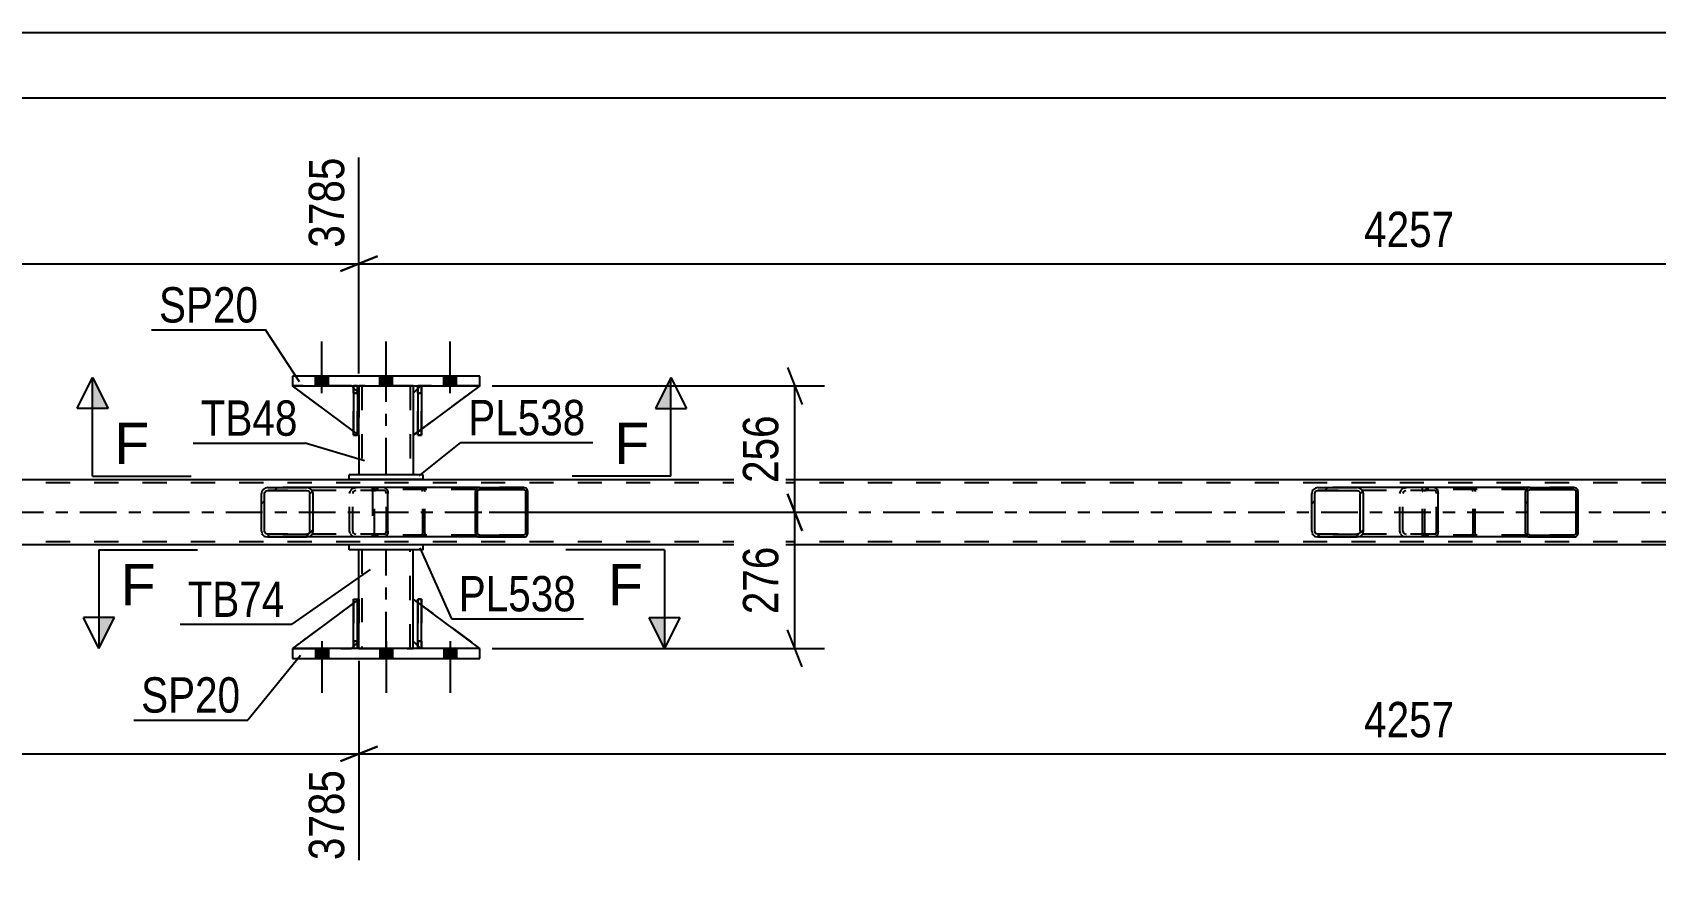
# Model space of a CAD drawing. Header units: millimetres. Extents: x 0 to 841, y 0 to 594.
# Drawn here: x 134.4 to 266, y 216.3 to 284 of the extents above; entities that cross this region are included whole.
import ezdxf

# ---------------------------------------------------------------- set-up
doc = ezdxf.new("R2010")
doc.units = ezdxf.units.MM
doc.linetypes.add('DXK_LINE_DOT2', pattern=[3.9198, 1.9599, -1.9599])
doc.linetypes.add('DXK_LINE_DOT3', pattern=[5.9187, 2.979, -0.9799, 0.9799, -0.9799])
doc.styles.add('Arial', font='ARIAL.TTF', dxfattribs={"height": 0.2})
doc.styles.add('Arial Narrow', font='ARIALN.TTF', dxfattribs={"height": 0.2})

# ---------------------------------------------------------------- blocks, each defined once
blk = doc.blocks.new('Part-318885291-5955 - 5760')
at = {"linetype": 'Continuous'}
h = blk.add_hatch(dxfattribs=at)
h.set_pattern_fill('', scale=0.7, style=0, pattern_type=0)
h.set_pattern_definition([(45, (157.094, 246.8129), (-1.57154, 1.57154), [])])
h.paths.add_polyline_path([(157.13, 246.63), (157.09, 246.81), (156.99, 246.97), (156.82, 247.07), (156.63, 247.11), (153.45, 247.11), (153.25, 247.07), (153.09, 246.97), (152.98, 246.81), (152.94, 246.63), (152.94, 243.59), (152.98, 243.41), (153.09, 243.25), (153.25, 243.15), (153.45, 243.11), (156.63, 243.11), (156.82, 243.15), (156.99, 243.25), (157.09, 243.41), (157.13, 243.59)])
h.paths.add_polyline_path([(156.86, 243.5), (156.81, 243.42), (156.73, 243.37), (156.63, 243.35), (153.45, 243.35), (153.35, 243.37), (153.27, 243.42), (153.21, 243.5), (153.19, 243.59), (153.19, 246.63), (153.21, 246.72), (153.27, 246.8), (153.35, 246.85), (153.45, 246.87), (156.63, 246.87), (156.73, 246.85), (156.81, 246.8), (156.86, 246.72), (156.88, 246.63), (156.88, 243.59)])
at = {"color": 2, "linetype": 'Continuous'}
for p, q in [((152.98, 246.81), (152.94, 246.63)), ((152.94, 243.59), (152.94, 246.63)), ((153.19, 246.63), (153.21, 246.72)), ((153.19, 243.59), (153.19, 246.63)), ((153.21, 246.72), (153.27, 246.8)), ((153.45, 247.11), (153.25, 247.07)), ((153.27, 246.8), (153.35, 246.85)), ((153.35, 246.85), (153.45, 246.87)), ((153.45, 247.11), (156.63, 247.11)), ((153.45, 246.87), (156.63, 246.87)), ((162.93, 247.11), (156.63, 247.11)), ((156.82, 247.07), (156.63, 247.11)), ((156.63, 246.87), (156.73, 246.85)), ((156.73, 246.85), (156.81, 246.8)), ((156.81, 246.8), (156.86, 246.72)), ((156.86, 246.72), (156.88, 246.63)), ((156.88, 243.59), (156.88, 246.63)), ((157.13, 246.63), (157.09, 246.81)), ((157.13, 243.59), (157.13, 246.63)), ((162.93, 247.11), (163.03, 247.07)), ((163.03, 247.07), (163.12, 246.97)), ((163.12, 246.97), (163.18, 246.81)), ((163.18, 246.81), (163.2, 246.63)), ((163.2, 243.59), (163.2, 246.63)), ((152.94, 243.59), (152.98, 243.41)), ((153.21, 243.5), (153.19, 243.59)), ((153.27, 243.42), (153.21, 243.5)), ((153.35, 243.37), (153.27, 243.42)), ((156.81, 243.42), (156.73, 243.37)), ((156.86, 243.5), (156.81, 243.42)), ((156.88, 243.59), (156.86, 243.5)), ((157.09, 243.41), (157.13, 243.59)), ((163.2, 243.59), (163.18, 243.41)), ((153.25, 243.15), (153.45, 243.11)), ((153.45, 243.35), (153.35, 243.37)), ((153.45, 243.35), (156.63, 243.35)), ((153.45, 243.11), (156.63, 243.11)), ((156.73, 243.37), (156.63, 243.35)), ((156.63, 243.11), (156.82, 243.15)), ((162.93, 243.11), (156.63, 243.11)), ((163.03, 243.15), (162.93, 243.11)), ((163.12, 243.25), (163.03, 243.15)), ((163.18, 243.41), (163.12, 243.25))]:
    blk.add_line(p, q, dxfattribs=at)
at = {"color": 7, "linetype": 'DXK_LINE_DOT2'}
for p, q in [((156.63, 247.11), (153.45, 247.11)), ((162.93, 246.87), (153.45, 246.87)), ((160.09, 246.63), (160.13, 246.81)), ((160.09, 243.59), (160.09, 246.63)), ((160.36, 246.72), (160.34, 246.63)), ((160.34, 243.59), (160.34, 246.63)), ((160.42, 246.8), (160.36, 246.72)), ((160.4, 247.07), (160.6, 247.11)), ((160.5, 246.85), (160.42, 246.8)), ((160.6, 246.87), (160.5, 246.85)), ((161.94, 246.87), (161.94, 247.11)), ((162.98, 246.85), (162.93, 246.87)), ((163.03, 246.8), (162.98, 246.85)), ((163.06, 246.72), (163.03, 246.8)), ((163.07, 246.63), (163.06, 246.72)), ((163.07, 243.59), (163.07, 246.63)), ((160.13, 243.41), (160.09, 243.59)), ((160.34, 243.59), (160.36, 243.5)), ((160.36, 243.5), (160.42, 243.42)), ((160.42, 243.42), (160.44, 243.41)), ((162.98, 243.37), (163.03, 243.42)), ((163.03, 243.42), (163.06, 243.5)), ((163.06, 243.5), (163.07, 243.59)), ((162.93, 243.35), (153.45, 243.35)), ((156.63, 243.11), (153.45, 243.11)), ((160.6, 243.11), (160.4, 243.15)), ((160.44, 243.41), (160.5, 243.37)), ((160.5, 243.37), (160.6, 243.35)), ((161.94, 243.11), (161.94, 243.35)), ((162.93, 243.35), (162.98, 243.37))]:
    blk.add_line(p, q, dxfattribs=at)
at = {"color": 2, "linetype": 'Continuous'}
for centre, start, end in [((153.43, 246.61), 111.1941, 156.1506), ((156.64, 246.61), 23.8494, 68.8059), ((153.43, 243.6), 203.8494, 248.8059), ((156.64, 243.6), 291.1941, 336.1506)]:
    blk.add_arc(centre, 0.492, start, end, dxfattribs=at)
at = {"color": 7, "linetype": 'DXK_LINE_DOT2'}
for centre, start, end in [((160.58, 246.61), 111.1941, 156.1506), ((160.58, 243.6), 203.8494, 248.8059)]:
    blk.add_arc(centre, 0.492, start, end, dxfattribs=at)
blk = doc.blocks.new('Part-318885291-5947 - 5760')
at = {"color": 7, "linetype": 'DXK_LINE_DOT2'}
for p, q in [((160.85, 251.36), (155.45, 255.36)), ((155.45, 255.36), (160.25, 255.36)), ((160.25, 255.36), (160.85, 254.76)), ((160.85, 254.76), (160.25, 255.36)), ((160.85, 254.76), (160.85, 251.36)), ((160.85, 254.76), (160.85, 254.76)), ((160.85, 254.76), (160.85, 251.36))]:
    blk.add_line(p, q, dxfattribs=at)
blk = doc.blocks.new('Bolt-318885291-5820 - 5760')
at = {"linetype": 'Continuous'}
for points in [[(158.37, 234.07), (157.33, 234.07), (157.33, 233.27), (158.37, 233.27)], [(158.37, 234.07), (157.33, 234.07), (157.33, 233.27), (158.37, 233.27)], [(158.37, 234.07), (157.33, 234.07), (157.33, 233.27), (158.37, 233.27)], [(163.57, 234.07), (162.53, 234.07), (162.53, 233.27), (163.57, 233.27)], [(163.57, 234.07), (162.53, 234.07), (162.53, 233.27), (163.57, 233.27)], [(168.77, 234.07), (167.73, 234.07), (167.73, 233.27), (168.77, 233.27)], [(168.77, 234.07), (167.73, 234.07), (167.73, 233.27), (168.77, 233.27)], [(168.77, 234.07), (167.73, 234.07), (167.73, 233.27), (168.77, 233.27)]]:
    blk.add_hatch(color=1, dxfattribs=at).paths.add_polyline_path(points)
at = {"color": 1, "linetype": 'Continuous'}
for p, q in [((157.85, 234.67), (157.85, 230.47)), ((157.85, 234.67), (157.85, 230.47)), ((157.85, 234.67), (157.85, 230.47)), ((163.05, 234.67), (163.05, 230.47)), ((163.05, 234.67), (163.05, 230.47)), ((168.25, 234.67), (168.25, 230.47)), ((168.25, 234.67), (168.25, 230.47)), ((168.25, 234.67), (168.25, 230.47)), ((157.33, 234.07), (157.33, 233.27)), ((157.33, 234.07), (157.33, 233.27)), ((157.33, 234.07), (157.33, 233.27)), ((158.37, 234.07), (158.37, 233.27)), ((158.37, 234.07), (158.37, 233.27)), ((158.37, 234.07), (158.37, 233.27)), ((162.53, 234.07), (162.53, 233.27)), ((162.53, 234.07), (162.53, 233.27)), ((163.57, 234.07), (163.57, 233.27)), ((163.57, 234.07), (163.57, 233.27)), ((167.73, 234.07), (167.73, 233.27)), ((167.73, 234.07), (167.73, 233.27)), ((167.73, 234.07), (167.73, 233.27)), ((168.77, 234.07), (168.77, 233.27)), ((168.77, 234.07), (168.77, 233.27)), ((168.77, 234.07), (168.77, 233.27))]:
    blk.add_line(p, q, dxfattribs=at)
blk = doc.blocks.new('Bolt-318885291-5821 - 5760')
at = {"linetype": 'Continuous'}
for points in [[(157.33, 255.36), (158.37, 255.36), (158.37, 256.16), (157.33, 256.16)], [(157.33, 255.36), (158.37, 255.36), (158.37, 256.16), (157.33, 256.16)], [(157.33, 255.36), (158.37, 255.36), (158.37, 256.16), (157.33, 256.16)], [(162.53, 255.36), (163.57, 255.36), (163.57, 256.16), (162.53, 256.16)], [(162.53, 255.36), (163.57, 255.36), (163.57, 256.16), (162.53, 256.16)], [(167.73, 255.36), (168.77, 255.36), (168.77, 256.16), (167.73, 256.16)], [(167.73, 255.36), (168.77, 255.36), (168.77, 256.16), (167.73, 256.16)], [(167.73, 255.36), (168.77, 255.36), (168.77, 256.16), (167.73, 256.16)]]:
    blk.add_hatch(color=1, dxfattribs=at).paths.add_polyline_path(points)
at = {"color": 1, "linetype": 'Continuous'}
for p, q in [((157.85, 254.76), (157.85, 258.96)), ((157.85, 254.76), (157.85, 258.96)), ((157.85, 254.76), (157.85, 258.96)), ((163.05, 254.76), (163.05, 258.96)), ((163.05, 254.76), (163.05, 258.96)), ((168.25, 254.76), (168.25, 258.96)), ((168.25, 254.76), (168.25, 258.96)), ((168.25, 254.76), (168.25, 258.96)), ((157.33, 255.36), (157.33, 256.16)), ((157.33, 255.36), (157.33, 256.16)), ((157.33, 255.36), (157.33, 256.16)), ((158.37, 255.36), (158.37, 256.16)), ((158.37, 255.36), (158.37, 256.16)), ((158.37, 255.36), (158.37, 256.16)), ((162.53, 255.36), (162.53, 256.16)), ((162.53, 255.36), (162.53, 256.16)), ((163.57, 255.36), (163.57, 256.16)), ((163.57, 255.36), (163.57, 256.16)), ((167.73, 255.36), (167.73, 256.16)), ((167.73, 255.36), (167.73, 256.16)), ((167.73, 255.36), (167.73, 256.16)), ((168.77, 255.36), (168.77, 256.16)), ((168.77, 255.36), (168.77, 256.16)), ((168.77, 255.36), (168.77, 256.16))]:
    blk.add_line(p, q, dxfattribs=at)
blk = doc.blocks.new('Part-318885291-5952 - 5760')
at = {"linetype": 'Continuous'}
h = blk.add_hatch(dxfattribs=at)
h.set_pattern_fill('', scale=0.7, style=0, pattern_type=0)
h.set_pattern_definition([(45, (242.2283, 246.8129), (-1.57154, 1.57154), [])])
h.paths.add_polyline_path([(242.27, 246.63), (242.23, 246.81), (242.12, 246.97), (241.96, 247.07), (241.76, 247.11), (238.58, 247.11), (238.39, 247.07), (238.22, 246.97), (238.12, 246.81), (238.08, 246.63), (238.08, 243.59), (238.12, 243.41), (238.22, 243.25), (238.39, 243.15), (238.58, 243.11), (241.76, 243.11), (241.96, 243.15), (242.12, 243.25), (242.23, 243.41), (242.27, 243.59)])
h.paths.add_polyline_path([(242, 243.5), (241.94, 243.42), (241.86, 243.37), (241.76, 243.35), (238.58, 243.35), (238.48, 243.37), (238.4, 243.42), (238.35, 243.5), (238.33, 243.59), (238.33, 246.63), (238.35, 246.72), (238.4, 246.8), (238.48, 246.85), (238.58, 246.87), (241.76, 246.87), (241.86, 246.85), (241.94, 246.8), (242, 246.72), (242.02, 246.63), (242.02, 243.59)])
at = {"color": 2, "linetype": 'Continuous'}
for p, q in [((238.12, 246.81), (238.08, 246.63)), ((238.08, 243.59), (238.08, 246.63)), ((238.33, 246.63), (238.35, 246.72)), ((238.33, 243.59), (238.33, 246.63)), ((238.35, 246.72), (238.4, 246.8)), ((238.58, 247.11), (238.39, 247.07)), ((238.4, 246.8), (238.48, 246.85)), ((238.48, 246.85), (238.58, 246.87)), ((238.58, 247.11), (241.76, 247.11)), ((238.58, 246.87), (241.76, 246.87)), ((248.06, 247.11), (241.76, 247.11)), ((241.96, 247.07), (241.76, 247.11)), ((241.76, 246.87), (241.86, 246.85)), ((241.86, 246.85), (241.94, 246.8)), ((241.94, 246.8), (242, 246.72)), ((242, 246.72), (242.02, 246.63)), ((242.02, 243.59), (242.02, 246.63)), ((242.27, 246.63), (242.23, 246.81)), ((242.27, 243.59), (242.27, 246.63)), ((248.06, 247.11), (248.17, 247.07)), ((248.17, 247.07), (248.26, 246.97)), ((248.26, 246.97), (248.31, 246.81)), ((248.31, 246.81), (248.34, 246.63)), ((248.34, 243.59), (248.34, 246.63)), ((238.08, 243.59), (238.12, 243.41)), ((238.35, 243.5), (238.33, 243.59)), ((238.4, 243.42), (238.35, 243.5)), ((238.48, 243.37), (238.4, 243.42)), ((241.94, 243.42), (241.86, 243.37)), ((242, 243.5), (241.94, 243.42)), ((242.02, 243.59), (242, 243.5)), ((242.23, 243.41), (242.27, 243.59)), ((248.34, 243.59), (248.31, 243.41)), ((238.39, 243.15), (238.58, 243.11)), ((238.58, 243.35), (238.48, 243.37)), ((238.58, 243.35), (241.76, 243.35)), ((238.58, 243.11), (241.76, 243.11)), ((241.86, 243.37), (241.76, 243.35)), ((241.76, 243.11), (241.96, 243.15)), ((248.06, 243.11), (241.76, 243.11)), ((248.17, 243.15), (248.06, 243.11)), ((248.26, 243.25), (248.17, 243.15)), ((248.31, 243.41), (248.26, 243.25))]:
    blk.add_line(p, q, dxfattribs=at)
at = {"color": 7, "linetype": 'DXK_LINE_DOT2'}
for p, q in [((241.76, 247.11), (238.58, 247.11)), ((248.06, 246.87), (238.58, 246.87)), ((245.23, 246.63), (245.27, 246.81)), ((245.23, 243.59), (245.23, 246.63)), ((245.5, 246.72), (245.48, 246.63)), ((245.48, 243.59), (245.48, 246.63)), ((245.55, 246.8), (245.5, 246.72)), ((245.54, 247.07), (245.73, 247.11)), ((245.55, 246.8), (245.57, 246.81)), ((245.57, 246.81), (245.63, 246.85)), ((245.63, 246.85), (245.73, 246.87)), ((247.07, 246.87), (247.07, 247.11)), ((248.12, 246.85), (248.06, 246.87)), ((248.16, 246.8), (248.12, 246.85)), ((248.19, 246.72), (248.16, 246.8)), ((248.2, 246.63), (248.19, 246.72)), ((248.2, 243.59), (248.2, 246.63)), ((245.27, 243.41), (245.23, 243.59)), ((245.48, 243.59), (245.5, 243.5)), ((245.5, 243.5), (245.55, 243.42)), ((245.55, 243.42), (245.57, 243.41)), ((248.12, 243.37), (248.16, 243.42)), ((248.16, 243.42), (248.19, 243.5)), ((248.19, 243.5), (248.2, 243.59)), ((248.06, 243.35), (238.58, 243.35)), ((241.76, 243.11), (238.58, 243.11)), ((245.73, 243.11), (245.54, 243.15)), ((245.57, 243.41), (245.63, 243.37)), ((245.63, 243.37), (245.73, 243.35)), ((247.07, 243.11), (247.07, 243.35)), ((248.06, 243.35), (248.12, 243.37))]:
    blk.add_line(p, q, dxfattribs=at)
at = {"color": 2, "linetype": 'Continuous'}
for centre, start, end in [((238.56, 246.61), 111.1941, 156.1506), ((241.78, 246.61), 23.8494, 68.8059), ((238.56, 243.6), 203.8494, 248.8059), ((241.78, 243.6), 291.1941, 336.1506)]:
    blk.add_arc(centre, 0.492, start, end, dxfattribs=at)
at = {"color": 7, "linetype": 'DXK_LINE_DOT2'}
for centre, start, end in [((245.72, 246.61), 111.1941, 156.1506), ((245.72, 243.6), 203.8494, 248.8059)]:
    blk.add_arc(centre, 0.492, start, end, dxfattribs=at)
blk = doc.blocks.new('Part-318885291-5951 - 5760')
at = {"linetype": 'Continuous'}
h = blk.add_hatch(dxfattribs=at)
h.set_pattern_fill('', scale=0.7, style=0, pattern_type=0)
h.set_pattern_definition([(45, (259.652, 246.9117), (-1.57154, 1.57154), [])])
h.paths.add_polyline_path([(259.68, 246.79), (259.65, 246.91), (259.58, 247.02), (259.47, 247.08), (259.34, 247.11), (255.76, 247.11), (255.63, 247.08), (255.52, 247.02), (255.45, 246.91), (255.42, 246.79), (255.42, 243.43), (255.45, 243.31), (255.52, 243.2), (255.63, 243.13), (255.76, 243.11), (259.34, 243.11), (259.47, 243.13), (259.58, 243.2), (259.65, 243.31), (259.68, 243.43)])
h.paths.add_polyline_path([(259.49, 243.37), (259.46, 243.32), (259.4, 243.28), (259.34, 243.27), (255.76, 243.27), (255.7, 243.28), (255.64, 243.32), (255.6, 243.37), (255.59, 243.43), (255.59, 246.79), (255.6, 246.85), (255.64, 246.9), (255.7, 246.94), (255.76, 246.95), (259.34, 246.95), (259.4, 246.94), (259.46, 246.9), (259.49, 246.85), (259.51, 246.79), (259.51, 243.43)])
at = {"color": 7, "linetype": 'DXK_LINE_DOT2'}
for p, q in [((247.07, 246.79), (247.08, 246.81)), ((247.07, 243.43), (247.07, 246.79)), ((247.08, 246.81), (247.1, 246.91)), ((247.26, 246.85), (247.24, 246.79)), ((247.24, 243.43), (247.24, 246.79)), ((247.29, 246.9), (247.26, 246.85)), ((247.28, 247.08), (247.41, 247.11)), ((247.35, 246.94), (247.29, 246.9)), ((247.41, 246.95), (247.35, 246.94)), ((248.06, 247.11), (247.41, 247.11)), ((259.34, 246.95), (247.41, 246.95)), ((250.99, 247.11), (251.12, 247.08)), ((251.05, 246.94), (250.99, 246.95)), ((251.11, 246.9), (251.05, 246.94)), ((251.15, 246.85), (251.11, 246.9)), ((251.16, 246.79), (251.15, 246.85)), ((251.16, 243.43), (251.16, 246.79)), ((251.3, 246.91), (251.33, 246.79)), ((251.33, 243.43), (251.33, 246.79)), ((259.34, 247.11), (255.76, 247.11)), ((247.1, 243.31), (247.07, 243.43)), ((247.24, 243.43), (247.26, 243.37)), ((251.15, 243.37), (251.16, 243.43)), ((251.33, 243.43), (251.3, 243.31)), ((247.26, 243.37), (247.29, 243.32)), ((247.41, 243.11), (247.28, 243.13)), ((247.29, 243.32), (247.35, 243.28)), ((247.35, 243.28), (247.41, 243.27)), ((259.34, 243.27), (247.41, 243.27)), ((248.06, 243.11), (247.41, 243.11)), ((250.99, 243.27), (251.05, 243.28)), ((251.12, 243.13), (250.99, 243.11)), ((251.05, 243.28), (251.11, 243.32)), ((251.11, 243.32), (251.15, 243.37)), ((259.34, 243.11), (255.76, 243.11))]:
    blk.add_line(p, q, dxfattribs=at)
at = {"color": 2, "linetype": 'Continuous'}
for p, q in [((255.76, 247.11), (248.06, 247.11)), ((255.45, 246.91), (255.42, 246.79)), ((255.42, 243.43), (255.42, 246.79)), ((255.59, 246.79), (255.6, 246.85)), ((255.59, 243.43), (255.59, 246.79)), ((255.6, 246.85), (255.64, 246.9)), ((255.76, 247.11), (255.63, 247.08)), ((255.64, 246.9), (255.7, 246.94)), ((255.7, 246.94), (255.76, 246.95)), ((255.76, 247.11), (259.34, 247.11)), ((255.76, 246.95), (259.34, 246.95)), ((259.47, 247.08), (259.34, 247.11)), ((259.34, 246.95), (259.4, 246.94)), ((259.4, 246.94), (259.46, 246.9)), ((259.46, 246.9), (259.49, 246.85)), ((259.49, 246.85), (259.51, 246.79)), ((259.51, 243.43), (259.51, 246.79)), ((259.68, 246.79), (259.65, 246.91)), ((259.68, 243.43), (259.68, 246.79)), ((255.42, 243.43), (255.45, 243.31)), ((255.6, 243.37), (255.59, 243.43)), ((259.51, 243.43), (259.49, 243.37)), ((259.65, 243.31), (259.68, 243.43)), ((255.76, 243.11), (248.06, 243.11)), ((255.64, 243.32), (255.6, 243.37)), ((255.63, 243.13), (255.76, 243.11)), ((255.7, 243.28), (255.64, 243.32)), ((255.76, 243.27), (255.7, 243.28)), ((255.76, 243.27), (259.34, 243.27)), ((255.76, 243.11), (259.34, 243.11)), ((259.4, 243.28), (259.34, 243.27)), ((259.34, 243.11), (259.47, 243.13)), ((259.46, 243.32), (259.4, 243.28)), ((259.49, 243.37), (259.46, 243.32))]:
    blk.add_line(p, q, dxfattribs=at)
at = {"color": 7, "linetype": 'DXK_LINE_DOT2'}
for centre, start, end in [((251, 246.78), 24.32, 69.2417), ((247.4, 243.44), 204.32, 249.2417), ((251, 243.44), 290.7583, 335.68)]:
    blk.add_arc(centre, 0.331, start, end, dxfattribs=at)
at = {"color": 2, "linetype": 'Continuous'}
for centre, start, end in [((255.75, 246.78), 110.7583, 155.68), ((259.35, 246.78), 24.32, 69.2417), ((255.75, 243.44), 204.32, 249.2417), ((259.35, 243.44), 290.7583, 335.68)]:
    blk.add_arc(centre, 0.331, start, end, dxfattribs=at)
blk = doc.blocks.new('Part-318885291-5994 - 5760')
at = {"color": 2, "linetype": 'Continuous'}
for p, q in [((165.61, 234.07), (165.61, 238.07)), ((165.61, 238.07), (165.93, 238.07)), ((165.93, 234.07), (165.93, 238.07)), ((165.61, 234.07), (165.61, 234.07)), ((165.93, 234.07), (165.61, 234.07))]:
    blk.add_line(p, q, dxfattribs=at)
at = {"color": 7, "linetype": 'DXK_LINE_DOT2'}
for p, q in [((165.61, 238.07), (165.61, 234.67)), ((165.93, 234.67), (165.93, 238.07)), ((165.61, 234.67), (165.61, 234.07)), ((165.61, 234.67), (165.93, 234.67)), ((165.93, 234.07), (165.93, 234.67)), ((165.93, 234.07), (165.93, 234.07))]:
    blk.add_line(p, q, dxfattribs=at)
blk = doc.blocks.new('Part-318885291-5949 - 5760')
at = {"color": 7, "linetype": 'DXK_LINE_DOT2'}
for p, q in [((165.85, 255.36), (165.25, 254.76)), ((165.25, 251.36), (170.65, 255.36)), ((170.65, 255.36), (165.85, 255.36)), ((165.25, 254.76), (165.25, 251.36))]:
    blk.add_line(p, q, dxfattribs=at)
blk = doc.blocks.new('Part-318885291-5953 - 5760')
at = {"linetype": 'Continuous'}
h = blk.add_hatch(dxfattribs=at)
h.set_pattern_fill('', scale=0.7, style=0, pattern_type=0)
h.set_pattern_definition([(45, (174.5179, 246.9117), (-1.57154, 1.57154), [])])
h.paths.add_polyline_path([(174.54, 246.79), (174.52, 246.91), (174.44, 247.02), (174.33, 247.08), (174.2, 247.11), (170.63, 247.11), (170.5, 247.08), (170.39, 247.02), (170.31, 246.91), (170.29, 246.79), (170.29, 243.43), (170.31, 243.31), (170.39, 243.2), (170.5, 243.13), (170.63, 243.11), (174.2, 243.11), (174.33, 243.13), (174.44, 243.2), (174.52, 243.31), (174.54, 243.43)])
h.paths.add_polyline_path([(174.36, 243.37), (174.32, 243.32), (174.27, 243.28), (174.2, 243.27), (170.63, 243.27), (170.56, 243.28), (170.51, 243.32), (170.47, 243.37), (170.46, 243.43), (170.46, 246.79), (170.47, 246.85), (170.51, 246.9), (170.56, 246.94), (170.63, 246.95), (174.2, 246.95), (174.27, 246.94), (174.32, 246.9), (174.36, 246.85), (174.37, 246.79), (174.37, 243.43)])
at = {"color": 7, "linetype": 'DXK_LINE_DOT2'}
for p, q in [((161.94, 246.79), (161.96, 246.91)), ((161.94, 246.79), (161.94, 243.43)), ((162.12, 246.85), (162.11, 246.79)), ((162.11, 243.43), (162.11, 246.79)), ((162.16, 246.9), (162.12, 246.85)), ((162.15, 247.08), (162.28, 247.11)), ((162.21, 246.94), (162.16, 246.9)), ((162.28, 246.95), (162.21, 246.94)), ((162.93, 247.11), (162.28, 247.11)), ((174.2, 246.95), (162.28, 246.95)), ((165.85, 247.11), (165.98, 247.08)), ((165.92, 246.94), (165.85, 246.95)), ((165.97, 246.9), (165.92, 246.94)), ((166.01, 246.85), (165.97, 246.9)), ((166.02, 246.79), (166.01, 246.85)), ((166.02, 243.43), (166.02, 246.79)), ((166.17, 246.91), (166.19, 246.79)), ((166.19, 243.43), (166.19, 246.79)), ((174.2, 247.11), (170.63, 247.11)), ((161.96, 243.31), (161.94, 243.43)), ((162.11, 243.43), (162.12, 243.37)), ((166.01, 243.37), (166.02, 243.43)), ((166.19, 243.43), (166.17, 243.31)), ((162.12, 243.37), (162.16, 243.32)), ((162.28, 243.11), (162.15, 243.13)), ((162.16, 243.32), (162.21, 243.28)), ((162.21, 243.28), (162.28, 243.27)), ((174.2, 243.27), (162.28, 243.27)), ((162.93, 243.11), (162.28, 243.11)), ((165.85, 243.27), (165.92, 243.28)), ((165.98, 243.13), (165.85, 243.11)), ((165.92, 243.28), (165.97, 243.32)), ((165.97, 243.32), (166.01, 243.37)), ((174.2, 243.11), (170.63, 243.11))]:
    blk.add_line(p, q, dxfattribs=at)
at = {"color": 2, "linetype": 'Continuous'}
for p, q in [((170.63, 247.11), (162.93, 247.11)), ((170.31, 246.91), (170.29, 246.79)), ((170.29, 243.43), (170.29, 246.79)), ((170.46, 246.79), (170.47, 246.85)), ((170.46, 243.43), (170.46, 246.79)), ((170.47, 246.85), (170.51, 246.9)), ((170.63, 247.11), (170.5, 247.08)), ((170.51, 246.9), (170.56, 246.94)), ((170.56, 246.94), (170.63, 246.95)), ((170.63, 247.11), (174.2, 247.11)), ((170.63, 246.95), (174.2, 246.95)), ((174.33, 247.08), (174.2, 247.11)), ((174.2, 246.95), (174.27, 246.94)), ((174.27, 246.94), (174.32, 246.9)), ((174.32, 246.9), (174.36, 246.85)), ((174.36, 246.85), (174.37, 246.79)), ((174.37, 243.43), (174.37, 246.79)), ((174.54, 246.79), (174.52, 246.91)), ((174.54, 243.43), (174.54, 246.79)), ((170.29, 243.43), (170.31, 243.31)), ((170.47, 243.37), (170.46, 243.43)), ((174.37, 243.43), (174.36, 243.37)), ((174.52, 243.31), (174.54, 243.43)), ((170.63, 243.11), (162.93, 243.11)), ((170.51, 243.32), (170.47, 243.37)), ((170.5, 243.13), (170.63, 243.11)), ((170.56, 243.28), (170.51, 243.32)), ((170.63, 243.27), (170.56, 243.28)), ((170.63, 243.27), (174.2, 243.27)), ((170.63, 243.11), (174.2, 243.11)), ((174.27, 243.28), (174.2, 243.27)), ((174.2, 243.11), (174.33, 243.13)), ((174.32, 243.32), (174.27, 243.28)), ((174.36, 243.37), (174.32, 243.32))]:
    blk.add_line(p, q, dxfattribs=at)
at = {"color": 7, "linetype": 'DXK_LINE_DOT2'}
for centre, start, end in [((162.27, 246.78), 110.7583, 155.68), ((165.87, 246.78), 24.32, 69.2417), ((162.27, 243.44), 204.32, 249.2417), ((165.87, 243.44), 290.7583, 335.68)]:
    blk.add_arc(centre, 0.331, start, end, dxfattribs=at)
at = {"color": 2, "linetype": 'Continuous'}
for centre, start, end in [((170.61, 246.78), 110.7583, 155.68), ((174.22, 246.78), 24.32, 69.2417), ((170.61, 243.44), 204.32, 249.2417), ((174.22, 243.44), 290.7583, 335.68)]:
    blk.add_arc(centre, 0.331, start, end, dxfattribs=at)
blk = doc.blocks.new('Part-318885291-5889 - 5760')
at = {"color": 2, "linetype": 'Continuous'}
for p, q in [((729.32, 247.75), (67.2, 247.75)), ((160.05, 242.47), (67.2, 242.47)), ((330.32, 242.47), (166.05, 242.47))]:
    blk.add_line(p, q, dxfattribs=at)
at = {"color": 7, "linetype": 'DXK_LINE_DOT2'}
for p, q in [((729.32, 247.51), (67.2, 247.51)), ((729.32, 242.71), (67.2, 242.71)), ((166.05, 242.47), (160.05, 242.47))]:
    blk.add_line(p, q, dxfattribs=at)
at = {"color": 7, "linetype": 'DXK_LINE_DOT3'}
blk.add_line((67.2, 245.11), (729.32, 245.11), dxfattribs=at)
blk = doc.blocks.new('Part-318885291-5948 - 5760')
at = {"color": 2, "linetype": 'Continuous'}
for p, q in [((160.41, 251.69), (155.45, 255.36)), ((160.41, 255.21), (160.25, 255.36)), ((160.85, 254.76), (160.73, 254.89)), ((160.85, 254.76), (160.85, 254.76)), ((160.85, 251.36), (160.85, 254.76)), ((160.73, 251.45), (160.85, 251.36)), ((160.85, 251.36), (160.85, 251.36))]:
    blk.add_line(p, q, dxfattribs=at)
at = {"color": 7, "linetype": 'DXK_LINE_DOT2'}
for p, q in [((160.25, 255.36), (155.45, 255.36)), ((160.25, 255.36), (160.85, 254.76)), ((160.73, 254.89), (160.41, 255.21)), ((160.85, 254.76), (160.85, 251.36)), ((160.73, 251.45), (160.41, 251.69))]:
    blk.add_line(p, q, dxfattribs=at)
blk = doc.blocks.new('Part-318885291-5944 - 5760')
at = {"color": 7, "linetype": 'DXK_LINE_DOT2'}
for p, q in [((160.41, 254.76), (160.41, 255.36)), ((160.41, 255.36), (160.41, 255.36)), ((160.41, 255.36), (160.41, 251.36)), ((160.73, 255.36), (160.41, 255.36)), ((160.73, 254.76), (160.73, 255.36)), ((160.73, 251.36), (160.73, 255.36)), ((160.41, 251.36), (160.41, 254.76)), ((160.41, 254.76), (160.73, 254.76)), ((160.73, 254.76), (160.73, 251.36)), ((160.41, 251.36), (160.73, 251.36))]:
    blk.add_line(p, q, dxfattribs=at)
blk = doc.blocks.new('Part-318885291-5945 - 5760')
at = {"color": 2, "linetype": 'Continuous'}
for p, q in [((165.93, 255.36), (165.61, 255.36)), ((165.61, 255.36), (165.61, 251.36)), ((165.93, 255.36), (165.93, 255.36)), ((165.93, 255.36), (165.93, 251.36)), ((165.93, 251.36), (165.61, 251.36))]:
    blk.add_line(p, q, dxfattribs=at)
at = {"color": 7, "linetype": 'DXK_LINE_DOT2'}
for p, q in [((165.61, 254.76), (165.61, 255.36)), ((165.93, 254.76), (165.93, 255.36)), ((165.93, 255.36), (165.93, 255.36)), ((165.93, 254.76), (165.61, 254.76)), ((165.61, 254.76), (165.61, 251.36)), ((165.93, 251.36), (165.93, 254.76))]:
    blk.add_line(p, q, dxfattribs=at)
blk = doc.blocks.new('Part-318885291-5946 - 5760')
at = {"color": 2, "linetype": 'Continuous'}
for p, q in [((160.73, 255.36), (160.41, 255.36)), ((160.41, 255.36), (160.41, 251.36)), ((160.73, 255.36), (160.73, 255.36)), ((160.73, 255.36), (160.73, 251.36)), ((160.73, 251.36), (160.41, 251.36))]:
    blk.add_line(p, q, dxfattribs=at)
at = {"color": 7, "linetype": 'DXK_LINE_DOT2'}
for p, q in [((160.41, 254.76), (160.41, 255.36)), ((160.73, 254.76), (160.73, 255.36)), ((160.73, 255.36), (160.73, 255.36)), ((160.73, 254.76), (160.41, 254.76)), ((160.41, 254.76), (160.41, 251.36)), ((160.73, 251.36), (160.73, 254.76))]:
    blk.add_line(p, q, dxfattribs=at)
blk = doc.blocks.new('Part-318885291-5991 - 5760')
at = {"color": 7, "linetype": 'DXK_LINE_DOT2'}
for p, q in [((165.85, 255.36), (165.61, 255.11)), ((170.65, 255.36), (165.85, 255.36)), ((165.93, 251.86), (165.61, 251.62))]:
    blk.add_line(p, q, dxfattribs=at)
at = {"color": 2, "linetype": 'Continuous'}
for p, q in [((170.65, 255.36), (165.93, 251.86)), ((165.61, 255.11), (165.25, 254.76)), ((165.25, 254.76), (165.25, 251.36)), ((165.61, 251.62), (165.25, 251.36))]:
    blk.add_line(p, q, dxfattribs=at)
blk = doc.blocks.new('Part-318885291-5992 - 5760')
at = {"color": 7, "linetype": 'DXK_LINE_DOT2'}
for p, q in [((165.93, 238.07), (165.61, 238.07)), ((165.61, 234.67), (165.61, 238.07)), ((165.61, 238.07), (165.61, 234.07)), ((165.93, 238.07), (165.93, 234.67)), ((165.93, 234.07), (165.93, 238.07)), ((165.93, 234.67), (165.61, 234.67)), ((165.61, 234.07), (165.61, 234.67)), ((165.93, 234.67), (165.93, 234.07)), ((165.93, 234.07), (165.61, 234.07)), ((165.93, 234.07), (165.93, 234.07))]:
    blk.add_line(p, q, dxfattribs=at)
blk = doc.blocks.new('Part-318885291-5993 - 5760')
at = {"color": 7, "linetype": 'DXK_LINE_DOT2'}
for p, q in [((160.41, 238.07), (160.73, 238.07)), ((160.41, 234.67), (160.41, 238.07)), ((160.41, 238.07), (160.41, 234.07)), ((160.73, 238.07), (160.73, 234.67)), ((160.73, 234.07), (160.73, 237.98)), ((160.73, 234.67), (160.41, 234.67)), ((160.41, 234.07), (160.41, 234.67)), ((160.73, 234.67), (160.73, 234.07)), ((160.73, 234.07), (160.41, 234.07)), ((160.73, 234.07), (160.73, 234.07))]:
    blk.add_line(p, q, dxfattribs=at)
blk = doc.blocks.new('Part-318885291-5995 - 5760')
at = {"color": 2, "linetype": 'Continuous'}
for p, q in [((160.41, 234.07), (160.41, 238.07)), ((160.41, 238.07), (160.73, 238.07)), ((160.73, 234.07), (160.73, 238.07)), ((160.41, 234.07), (160.41, 234.07)), ((160.73, 234.07), (160.41, 234.07))]:
    blk.add_line(p, q, dxfattribs=at)
at = {"color": 7, "linetype": 'DXK_LINE_DOT2'}
for p, q in [((160.41, 238.07), (160.41, 234.67)), ((160.73, 234.67), (160.73, 238.07)), ((160.41, 234.67), (160.41, 234.07)), ((160.41, 234.67), (160.73, 234.67)), ((160.73, 234.07), (160.73, 234.67)), ((160.73, 234.07), (160.73, 234.07))]:
    blk.add_line(p, q, dxfattribs=at)
blk = doc.blocks.new('Part-318885291-5996 - 5760')
at = {"color": 7, "linetype": 'DXK_LINE_DOT2'}
for p, q in [((160.85, 238.07), (155.45, 234.07)), ((160.85, 234.67), (160.85, 238.07)), ((160.85, 238.07), (160.85, 234.67)), ((160.25, 234.07), (160.85, 234.67)), ((160.85, 234.67), (160.25, 234.07)), ((160.85, 234.67), (160.85, 234.67)), ((155.45, 234.07), (160.25, 234.07))]:
    blk.add_line(p, q, dxfattribs=at)
blk = doc.blocks.new('Part-318885291-6003 - 5760')
at = {"color": 2, "linetype": 'Continuous'}
for p, q in [((160.41, 237.74), (155.45, 234.07)), ((160.85, 238.07), (160.73, 237.98)), ((160.85, 234.67), (160.85, 238.07)), ((160.41, 234.22), (160.25, 234.07)), ((160.85, 234.67), (160.73, 234.54)), ((160.85, 234.67), (160.85, 234.67))]:
    blk.add_line(p, q, dxfattribs=at)
at = {"color": 7, "linetype": 'DXK_LINE_DOT2'}
for p, q in [((160.73, 237.98), (160.41, 237.74)), ((160.85, 234.67), (160.85, 238.07)), ((160.85, 234.67), (160.25, 234.07)), ((160.73, 234.54), (160.41, 234.22)), ((155.45, 234.07), (160.25, 234.07))]:
    blk.add_line(p, q, dxfattribs=at)
blk = doc.blocks.new('Part-318885291-6004 - 5760')
at = {"color": 7, "linetype": 'DXK_LINE_DOT2'}
for p, q in [((165.25, 234.67), (165.25, 238.07)), ((165.25, 238.07), (170.65, 234.07)), ((165.85, 234.07), (165.25, 234.67)), ((170.65, 234.07), (165.85, 234.07))]:
    blk.add_line(p, q, dxfattribs=at)
blk = doc.blocks.new('Part-318885291-6005 - 5760')
at = {"color": 2, "linetype": 'Continuous'}
for p, q in [((165.25, 234.67), (165.25, 238.07)), ((165.61, 237.81), (165.25, 238.07)), ((170.65, 234.07), (165.93, 237.57)), ((165.61, 234.32), (165.25, 234.67))]:
    blk.add_line(p, q, dxfattribs=at)
at = {"color": 7, "linetype": 'DXK_LINE_DOT2'}
for p, q in [((165.93, 237.57), (165.61, 237.81)), ((165.85, 234.07), (165.61, 234.32)), ((170.65, 234.07), (165.85, 234.07)), ((170.65, 234.07), (170.65, 234.07)), ((170.65, 234.07), (170.65, 234.07))]:
    blk.add_line(p, q, dxfattribs=at)
blk = doc.blocks.new('Part-318885291-6010 - 5760')
at = {"color": 2, "linetype": 'Continuous'}
for p, q in [((155.45, 234.07), (155.45, 233.27)), ((170.65, 234.07), (155.45, 234.07)), ((155.45, 233.27), (170.65, 233.27)), ((170.65, 233.27), (170.65, 234.07))]:
    blk.add_line(p, q, dxfattribs=at)
blk = doc.blocks.new('Part-318885291-6015 - 5760')
at = {"color": 2, "linetype": 'Continuous'}
for p, q in [((170.65, 256.16), (155.45, 256.16)), ((155.45, 256.16), (155.45, 255.36)), ((155.45, 255.36), (170.65, 255.36)), ((170.65, 255.36), (170.65, 256.16))]:
    blk.add_line(p, q, dxfattribs=at)
blk = doc.blocks.new('Part-318885291-6031 - 5760')
at = {"color": 2, "linetype": 'Continuous'}
for p, q in [((160.85, 238.07), (160.85, 242.07)), ((165.25, 238.07), (165.25, 242.07)), ((160.85, 234.07), (160.85, 234.67)), ((165.25, 234.07), (165.25, 234.67))]:
    blk.add_line(p, q, dxfattribs=at)
at = {"color": 7, "linetype": 'DXK_LINE_DOT2'}
for p, q in [((165.25, 242.07), (160.85, 242.07)), ((161.09, 242.07), (161.09, 234.07)), ((165.01, 234.07), (165.01, 242.07)), ((160.85, 234.67), (160.85, 238.07)), ((165.25, 234.67), (165.25, 238.07)), ((160.85, 234.07), (165.25, 234.07))]:
    blk.add_line(p, q, dxfattribs=at)
at = {"color": 7, "linetype": 'DXK_LINE_DOT3'}
blk.add_line((163.05, 234.07), (163.05, 242.07), dxfattribs=at)
blk = doc.blocks.new('Part-318885291-6036 - 5760')
at = {"color": 2, "linetype": 'Continuous'}
for p, q in [((166.05, 242.47), (160.05, 242.47)), ((160.05, 242.07), (160.05, 242.47)), ((166.05, 242.07), (166.05, 242.47)), ((166.05, 242.07), (160.05, 242.07))]:
    blk.add_line(p, q, dxfattribs=at)
blk = doc.blocks.new('Part-318885291-6041 - 5760')
at = {"color": 2, "linetype": 'Continuous'}
for p, q in [((166.05, 248.16), (160.05, 248.16)), ((160.05, 247.76), (160.05, 248.16)), ((166.05, 247.76), (160.05, 247.76)), ((166.05, 247.76), (166.05, 248.16))]:
    blk.add_line(p, q, dxfattribs=at)
blk = doc.blocks.new('Part-318885291-6046 - 5760')
at = {"color": 2, "linetype": 'Continuous'}
for p, q in [((160.85, 255.36), (160.85, 254.76)), ((165.25, 255.36), (165.25, 254.76)), ((160.85, 251.36), (160.85, 248.16)), ((165.25, 251.36), (165.25, 248.16))]:
    blk.add_line(p, q, dxfattribs=at)
at = {"color": 7, "linetype": 'DXK_LINE_DOT2'}
for p, q in [((165.25, 255.36), (160.85, 255.36)), ((161.09, 255.36), (161.09, 248.16)), ((165.01, 255.36), (165.01, 248.16)), ((160.85, 254.76), (160.85, 251.36)), ((165.25, 254.76), (165.25, 251.36)), ((165.25, 248.16), (160.85, 248.16))]:
    blk.add_line(p, q, dxfattribs=at)
at = {"color": 7, "linetype": 'DXK_LINE_DOT3'}
blk.add_line((163.05, 248.16), (163.05, 255.36), dxfattribs=at)
blk = doc.blocks.new('Part-318885291-6049 - 5760')
at = {"color": 7, "linetype": 'DXK_LINE_DOT2'}
for p, q in [((165.61, 254.76), (165.61, 255.36)), ((165.61, 255.36), (165.61, 255.36)), ((165.61, 255.36), (165.61, 251.36)), ((165.93, 255.36), (165.61, 255.36)), ((165.93, 254.76), (165.93, 255.36)), ((165.93, 251.36), (165.93, 255.36)), ((165.61, 251.36), (165.61, 254.76)), ((165.61, 254.76), (165.93, 254.76)), ((165.93, 254.76), (165.93, 251.36)), ((165.61, 251.36), (165.93, 251.36))]:
    blk.add_line(p, q, dxfattribs=at)
blk = doc.blocks.new('StraightDimension-318885291-6086 - 5760')
at = {"color": 7, "linetype": 'Continuous'}
for p, q in [((195.59, 246.61), (196.79, 243.61)), ((171.4, 245.11), (198.59, 245.11)), ((196.19, 234.07), (196.19, 245.11)), ((196.79, 232.57), (195.59, 235.57)), ((171.65, 234.07), (198.59, 234.07))]:
    blk.add_line(p, q, dxfattribs=at)
at = {"color": 0}
blk.add_wipeout([(195.44, 242.93), (191.24, 242.93), (191.24, 236.25), (195.44, 236.25)], dxfattribs=at)
at = {"color": 3, "style": 'Arial Narrow'}
blk.add_text('276', height=2.863, rotation=90.0002, dxfattribs=at).set_placement((194.84, 236.85))
blk = doc.blocks.new('StraightDimension-318885291-6114 - 5760')
at = {"color": 7, "linetype": 'Continuous'}
for p, q in [((195.59, 256.86), (196.79, 253.86)), ((171.65, 255.36), (198.59, 255.36)), ((196.19, 245.11), (196.19, 255.36)), ((196.79, 243.61), (195.59, 246.61)), ((171.4, 245.11), (198.59, 245.11))]:
    blk.add_line(p, q, dxfattribs=at)
at = {"color": 0}
blk.add_wipeout([(195.44, 253.58), (191.24, 253.58), (191.24, 246.89), (195.44, 246.89)], dxfattribs=at)
at = {"color": 3, "style": 'Arial Narrow'}
blk.add_text('256', height=2.863, rotation=90.0002, dxfattribs=at).set_placement((194.84, 247.49))
blk = doc.blocks.new('StraightDimension-318885291-6191 - 5760')
at = {"color": 7, "linetype": 'Continuous'}
for p, q in [((56.98, 241.47), (56.98, 222.39)), ((160.85, 233.07), (160.85, 216.91)), ((58.48, 226.12), (55.48, 224.92)), ((56.98, 225.52), (160.85, 225.52)), ((159.35, 224.92), (162.35, 226.12))]:
    blk.add_line(p, q, dxfattribs=at)
at = {"color": 0}
blk.add_wipeout([(113.18, 226.27), (113.18, 230.47), (104.66, 230.47), (104.66, 226.27)], dxfattribs=at)
at = {"color": 3, "style": 'Arial Narrow'}
blk.add_text('3785', height=2.863, dxfattribs=at).set_placement((105.26, 226.87))
at = {"color": 0, "linetype": 'Continuous'}
for points in [[(56.38, 224.82), (52.18, 224.82), (52.18, 221.79), (56.38, 221.79)], [(160.25, 224.82), (156.05, 224.82), (156.05, 216.31), (160.25, 216.31)]]:
    blk.add_wipeout(points, dxfattribs=at)
at = {"color": 3, "linetype": 'Continuous', "style": 'Arial Narrow'}
for s, height, p in [('0', 2.86, (55.78, 222.39)), ('3785', 2.863, (159.65, 216.91))]:
    blk.add_text(s, height=height, rotation=90.0002, dxfattribs=at).set_placement(p)
blk = doc.blocks.new('StraightDimension-318885291-6207 - 5760')
at = {"color": 7, "linetype": 'Continuous'}
for p, q in [((160.85, 233.07), (160.85, 216.91)), ((162.35, 226.12), (159.35, 224.92)), ((160.85, 225.52), (331.12, 225.52))]:
    blk.add_line(p, q, dxfattribs=at)
at = {"color": 0}
blk.add_wipeout([(250.25, 226.27), (250.25, 230.47), (241.73, 230.47), (241.73, 226.27)], dxfattribs=at)
at = {"color": 3, "style": 'Arial Narrow'}
blk.add_text('4257', height=2.863, dxfattribs=at).set_placement((242.33, 226.87))
blk = doc.blocks.new('StraightDimension-318885291-6214 - 5760')
at = {"color": 7, "linetype": 'Continuous'}
blk.add_line((56.34, 284.02), (740.18, 284.02), dxfattribs=at)
blk = doc.blocks.new('StraightDimension-318885291-6225 - 5760')
at = {"color": 7, "linetype": 'Continuous'}
for p, q in [((160.85, 256.36), (160.85, 273.88)), ((162.35, 265.87), (159.35, 264.67)), ((160.85, 265.27), (331.12, 265.27))]:
    blk.add_line(p, q, dxfattribs=at)
at = {"color": 0}
blk.add_wipeout([(250.25, 266.02), (250.25, 270.22), (241.73, 270.22), (241.73, 266.02)], dxfattribs=at)
at = {"color": 3, "style": 'Arial Narrow'}
blk.add_text('4257', height=2.863, dxfattribs=at).set_placement((242.33, 266.62))
blk = doc.blocks.new('StraightDimension-318885291-6242 - 5760')
at = {"color": 7, "linetype": 'Continuous'}
for p, q in [((160.85, 256.36), (160.85, 273.88)), ((56.98, 248.75), (56.98, 268.4)), ((58.48, 265.87), (55.48, 264.67)), ((159.35, 264.67), (162.35, 265.87)), ((56.98, 265.27), (160.85, 265.27))]:
    blk.add_line(p, q, dxfattribs=at)
at = {"color": 0}
blk.add_wipeout([(113.18, 266.02), (113.18, 270.22), (104.66, 270.22), (104.66, 266.02)], dxfattribs=at)
at = {"color": 3, "style": 'Arial Narrow'}
blk.add_text('3785', height=2.863, dxfattribs=at).set_placement((105.26, 266.62))
at = {"color": 0, "linetype": 'Continuous'}
for points in [[(160.25, 274.48), (156.05, 274.48), (156.05, 265.97), (160.25, 265.97)], [(56.38, 269), (52.18, 269), (52.18, 265.97), (56.38, 265.97)]]:
    blk.add_wipeout(points, dxfattribs=at)
at = {"color": 3, "linetype": 'Continuous', "style": 'Arial Narrow'}
for s, height, p in [('3785', 2.863, (159.65, 266.57)), ('0', 2.86, (55.78, 266.57))]:
    blk.add_text(s, height=height, rotation=90.0002, dxfattribs=at).set_placement(p)
blk = doc.blocks.new('StraightDimension-318885291-11488 - 5760')
at = {"color": 7, "linetype": 'Continuous'}
blk.add_line((56.98, 278.71), (739.54, 278.71), dxfattribs=at)
blk = doc.blocks.new('Mark-318885291-6006 - 5760')
at = {"color": 0}
blk.add_wipeout([(151.23, 228.87), (151.23, 231.87), (143.19, 231.87), (143.19, 228.87)], dxfattribs=at)
blk.add_wipeout([(151.23, 228.87), (151.23, 231.87), (143.19, 231.87), (143.19, 228.87)], dxfattribs=at)
at = {"color": 30, "linetype": 'Continuous'}
for p in [(156.1, 233.51), (142.59, 228.27)]:
    blk.add_line(p, (151.83, 228.27), dxfattribs=at)
at = {"color": 3, "style": 'Arial Narrow'}
blk.add_text('SP20', height=2.863, dxfattribs=at).set_placement((143.19, 228.87))
blk = doc.blocks.new('Mark-318885291-6011 - 5760')
at = {"color": 0}
blk.add_wipeout([(152.68, 260.5), (152.68, 263.5), (144.64, 263.5), (144.64, 260.5)], dxfattribs=at)
blk.add_wipeout([(152.68, 260.5), (152.68, 263.5), (144.64, 263.5), (144.64, 260.5)], dxfattribs=at)
at = {"color": 30, "linetype": 'Continuous'}
for p in [(144.04, 259.9), (156.03, 255.69)]:
    blk.add_line(p, (153.28, 259.9), dxfattribs=at)
at = {"color": 3, "style": 'Arial Narrow'}
blk.add_text('SP20', height=2.863, dxfattribs=at).set_placement((144.64, 260.5))
blk = doc.blocks.new('Mark-318885291-6027 - 5760')
at = {"color": 0}
blk.add_wipeout([(154.82, 236.63), (154.82, 239.63), (146.96, 239.63), (146.96, 236.63)], dxfattribs=at)
blk.add_wipeout([(154.82, 236.63), (154.82, 239.63), (146.96, 239.63), (146.96, 236.63)], dxfattribs=at)
at = {"color": 30, "linetype": 'Continuous'}
for p in [(161.75, 240.46), (146.36, 236.03)]:
    blk.add_line(p, (155.42, 236.03), dxfattribs=at)
at = {"color": 3, "style": 'Arial Narrow'}
blk.add_text('TB74', height=2.863, dxfattribs=at).set_placement((146.96, 236.63))
blk = doc.blocks.new('Mark-318885291-6032 - 5760')
at = {"color": 0}
blk.add_wipeout([(178.45, 237.08), (178.45, 240.08), (168.94, 240.08), (168.94, 237.08)], dxfattribs=at)
blk.add_wipeout([(178.45, 237.08), (178.45, 240.08), (168.94, 240.08), (168.94, 237.08)], dxfattribs=at)
at = {"color": 30, "linetype": 'Continuous'}
for p, q in [((165.79, 242.23), (168.34, 236.48)), ((168.34, 236.48), (179.05, 236.48))]:
    blk.add_line(p, q, dxfattribs=at)
at = {"color": 3, "style": 'Arial Narrow'}
blk.add_text('PL538', height=2.863, dxfattribs=at).set_placement((168.94, 237.08))
blk = doc.blocks.new('Mark-318885291-6037 - 5760')
at = {"color": 0}
blk.add_wipeout([(179.21, 251.36), (179.21, 254.36), (169.71, 254.36), (169.71, 251.36)], dxfattribs=at)
blk.add_wipeout([(179.21, 251.36), (179.21, 254.36), (169.71, 254.36), (169.71, 251.36)], dxfattribs=at)
at = {"color": 30, "linetype": 'Continuous'}
for p, q in [((165.74, 248.07), (169.11, 250.76)), ((169.11, 250.76), (179.81, 250.76))]:
    blk.add_line(p, q, dxfattribs=at)
at = {"color": 3, "style": 'Arial Narrow'}
blk.add_text('PL538', height=2.863, dxfattribs=at).set_placement((169.71, 251.36))
blk = doc.blocks.new('Mark-318885291-6042 - 5760')
at = {"color": 0}
blk.add_wipeout([(155.88, 251.32), (155.88, 254.32), (148.02, 254.32), (148.02, 251.32)], dxfattribs=at)
blk.add_wipeout([(155.88, 251.32), (155.88, 254.32), (148.02, 254.32), (148.02, 251.32)], dxfattribs=at)
at = {"color": 30, "linetype": 'Continuous'}
for p in [(147.42, 250.72), (161.31, 249.28)]:
    blk.add_line(p, (156.48, 250.72), dxfattribs=at)
at = {"color": 3, "style": 'Arial Narrow'}
blk.add_text('TB48', height=2.863, dxfattribs=at).set_placement((148.02, 251.32))
blk = doc.blocks.new('SectionMark-318885291-6247 - 5760')
at = {"linetype": 'Continuous'}
for points in [[(139.77, 236.57), (141.02, 236.57), (139.77, 234.07)], [(184.37, 236.57), (185.62, 236.57), (185.62, 234.07)]]:
    blk.add_hatch(color=6, dxfattribs=at).paths.add_polyline_path(points)
at = {"color": 6, "linetype": 'Continuous'}
for p, q in [((139.77, 242.07), (147.77, 242.07)), ((139.77, 242.07), (139.77, 234.07)), ((185.62, 242.07), (177.62, 242.07)), ((185.62, 242.07), (185.62, 234.07)), ((139.77, 234.07), (138.52, 236.57)), ((141.02, 236.57), (138.52, 236.57)), ((139.77, 234.07), (141.02, 236.57)), ((184.37, 236.57), (186.87, 236.57)), ((185.62, 234.07), (184.37, 236.57)), ((186.87, 236.57), (185.62, 234.07))]:
    blk.add_line(p, q, dxfattribs=at)
at = {"color": 0, "linetype": 'Continuous'}
for points in [[(144.37, 237.57), (144.37, 241.07), (141.52, 241.07), (141.52, 237.57)], [(183.87, 237.57), (183.87, 241.07), (181.02, 241.07), (181.02, 237.57)]]:
    blk.add_wipeout(points, dxfattribs=at)
at = {"color": 3, "linetype": 'Continuous', "style": 'Arial'}
for p in [(141.52, 237.57), (181.02, 237.57)]:
    blk.add_text('F', height=3.34, dxfattribs=at).set_placement(p)
blk = doc.blocks.new('SectionMark-318885291-6249 - 5760')
at = {"linetype": 'Continuous'}
for points in [[(140.51, 253.54), (139.26, 253.54), (139.26, 256.04)], [(186.14, 253.54), (184.89, 253.54), (186.14, 256.04)]]:
    blk.add_hatch(color=6, dxfattribs=at).paths.add_polyline_path(points)
at = {"color": 6, "linetype": 'Continuous'}
for p, q in [((138.01, 253.54), (139.26, 256.04)), ((139.26, 248.04), (139.26, 256.04)), ((139.26, 256.04), (140.51, 253.54)), ((186.14, 256.04), (184.89, 253.54)), ((186.14, 248.04), (186.14, 256.04)), ((186.14, 256.04), (187.39, 253.54)), ((140.51, 253.54), (138.01, 253.54)), ((184.89, 253.54), (187.39, 253.54)), ((139.26, 248.04), (147.26, 248.04)), ((186.14, 248.04), (178.14, 248.04))]:
    blk.add_line(p, q, dxfattribs=at)
at = {"color": 0, "linetype": 'Continuous'}
for points in [[(143.86, 249.04), (143.86, 252.54), (141.01, 252.54), (141.01, 249.04)], [(184.39, 249.04), (184.39, 252.54), (181.54, 252.54), (181.54, 249.04)]]:
    blk.add_wipeout(points, dxfattribs=at)
at = {"color": 3, "linetype": 'Continuous', "style": 'Arial'}
for p in [(141.01, 249.04), (181.54, 249.04)]:
    blk.add_text('F', height=3.34, dxfattribs=at).set_placement(p)

msp = doc.modelspace()

# ---------------------------------------------------------------- block references
for name in ['Bolt-318885291-5821 - 5760', 'Part-318885291-6015 - 5760', 'Part-318885291-5947 - 5760', 'Part-318885291-5948 - 5760', 'Part-318885291-5944 - 5760', 'Part-318885291-5946 - 5760', 'Part-318885291-6046 - 5760', 'Part-318885291-5949 - 5760', 'Part-318885291-5991 - 5760', 'Part-318885291-5945 - 5760', 'Part-318885291-6049 - 5760', 'Part-318885291-5889 - 5760', 'Part-318885291-6041 - 5760', 'Part-318885291-5955 - 5760', 'Part-318885291-5953 - 5760', 'Part-318885291-5952 - 5760', 'Part-318885291-5951 - 5760', 'Part-318885291-6036 - 5760', 'Part-318885291-6031 - 5760', 'Part-318885291-5996 - 5760', 'Part-318885291-6003 - 5760', 'Part-318885291-5993 - 5760', 'Part-318885291-5995 - 5760', 'Part-318885291-6004 - 5760', 'Part-318885291-6005 - 5760', 'Part-318885291-5994 - 5760', 'Part-318885291-5992 - 5760', 'Bolt-318885291-5820 - 5760', 'Part-318885291-6010 - 5760']:
    msp.add_blockref(name, (0, 0))

# ---------------------------------------------------------------- next in the draw order: block references
for name in ['StraightDimension-318885291-6086 - 5760', 'StraightDimension-318885291-6191 - 5760']:
    msp.add_blockref(name, (0, 0))

# ---------------------------------------------------------------- next in the draw order: block references
for name in ['StraightDimension-318885291-6114 - 5760', 'Mark-318885291-6032 - 5760', 'Mark-318885291-6027 - 5760', 'Mark-318885291-6006 - 5760', 'StraightDimension-318885291-6207 - 5760']:
    msp.add_blockref(name, (0, 0))

# ---------------------------------------------------------------- next in the draw order: block references
for name in ['StraightDimension-318885291-6214 - 5760', 'SectionMark-318885291-6247 - 5760']:
    msp.add_blockref(name, (0, 0))

# ---------------------------------------------------------------- next in the draw order: block references
msp.add_blockref('StraightDimension-318885291-6225 - 5760', (0, 0))

# ---------------------------------------------------------------- next in the draw order: block references
msp.add_blockref('StraightDimension-318885291-6242 - 5760', (0, 0))

# ---------------------------------------------------------------- next in the draw order: block references
msp.add_blockref('StraightDimension-318885291-11488 - 5760', (0, 0))

# ---------------------------------------------------------------- next in the draw order: block references
for name in ['Mark-318885291-6011 - 5760', 'Mark-318885291-6042 - 5760', 'Mark-318885291-6037 - 5760']:
    msp.add_blockref(name, (0, 0))

# ---------------------------------------------------------------- next in the draw order: block references
msp.add_blockref('SectionMark-318885291-6249 - 5760', (0, 0))

doc.saveas('drawing.dxf')
